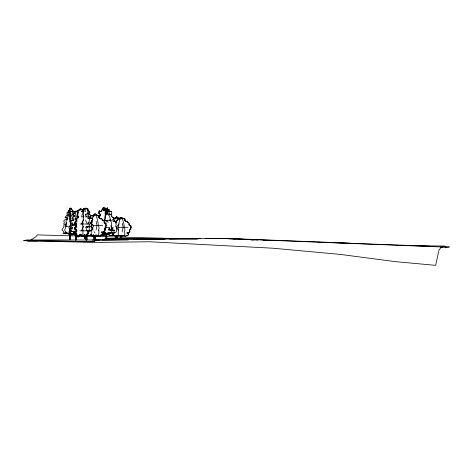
<?xml version="1.0" encoding="UTF-8"?>
<svg xmlns="http://www.w3.org/2000/svg" width="473" height="473" viewBox="0 0 473 473"><rect width="100%" height="100%" fill="white"/><g stroke="black" fill="none" stroke-linecap="round" stroke-linejoin="round"><path stroke-width="0.71" d="M70.453 228.199L70.424 230.103M103.019 233.916L102.363 233.053M105.834 211.768L105.574 215.002L105.172 214.405L105.136 211.744L105.39 211.2L105.834 211.768L105.786 209.178L106.295 212.3L106.662 209.32L105.899 208.977L105.272 209.811L103.753 210.455M94.287 239.758L94.298 235.264L93.867 235.436L93.506 234.596L92.389 235.891L91.792 235.595C90.71 234.502 91.455 230.038 91.165 230.895L90.568 230.41L90.124 231.007L88.741 230.57M106.591 239.557L106.596 238.912M116.169 238.96L116.222 235.211M120.822 239.45C121.189 237.304 120.94 234.36 119.433 235.548C117.286 237.275 118.676 230.889 118.274 230.729C117.872 228.778 118.705 226.715 118.758 225.024C118.942 222.428 119.22 222.109 119.687 219.921C120.166 219.779 120.733 216.687 121.425 217.858M69.655 239.64L69.809 234.454L68.715 234.46L69.017 233.23L68.165 233.23M69.691 239.64L69.785 234.454L69.023 234.46L69.176 233.13L67.391 233.396M85.075 237.233L85.081 238.611M106.644 235.258L106.673 233.343M93.902 239.758L94.05 235.371L92.341 235.282M104.681 230.452L104.255 230.984M70.442 222.168L70.453 225.875M91.431 225.881L91.324 227.43M69.762 219.638L69.862 215.227M86.151 239.977L86.039 235.199L86.127 239.977M93.92 238.209L94.074 235.371L92.235 235.282M115.85 237.635L115.873 236.547L115.838 238.96L117.062 238.96L116.937 235.584L119.013 235.306M120.503 238.126L120.615 235.702L117.812 235.388M85.258 236.411L85.205 238.611L85.258 237.233M106.65 239.557L106.591 233.999L107.814 233.715L107.702 232.722L108.205 233.213C109.618 233.018 109.801 232.775 110.948 232.953M107.803 211.768L108.654 211.2L109.151 211.744L109.133 214.192L108.418 215.002L107.838 213.731L107.891 209.178L107.14 212.17L106.46 211.685L106.573 208.954L107.353 210.355L107.288 207.659L107.868 210.355M69.892 233.928L69.898 233.13L69.791 233.55M70.282 226.993L69.963 233.609L68.839 231.77M103.835 233.845L104.226 233.047L104.308 234.419M85.329 238.611L85.377 237.233L85.347 238.611L84.809 238.611M106.75 239.557L106.65 233.999L108.92 233.774L108.743 233.006M94.281 238.315L94.186 235.808L93.382 235.826L92.921 234.945M116.187 237.275L116.033 238.96M69.939 208.918L69.992 208.108L70.371 220.779M107.259 233.538C106.431 235.128 108.234 235.997 107.572 233.378M103.841 210.857L103.948 209.935C104.894 208.906 105.556 205.306 104.823 210.183M76.218 235.631L76.129 239.977M71.311 209.261L70.306 208.108L69.088 210.58M75.491 239.977C76.265 236.346 74.58 234.744 74.137 232.208L74.391 231.628L75.095 231.474M70.447 227.72L71.317 228.211M67.834 212.679C69.626 211.602 68.573 209.462 70.536 208.321M82.692 235.069L82.379 236.565L81.841 236.76C80.516 236.624 80.895 234.779 79.76 234.738M79.31 209.764C79.831 208.688 79.523 210.562 80.179 210.178L80.209 209.078C81.244 207.677 82.87 211.821 83.372 209.338C84.566 207.925 85.749 208.475 87.056 208.516L88.132 209.178L87.724 210.438L89.09 210.988L89.71 212.188L89.539 213.021L88.073 213.116C88.203 213.926 92.708 215.605 89.527 217.113C89.084 220.3 90.834 217.409 92.235 218.183C93.636 219.135 92.548 220.785 91.508 220.43M85.175 236.051L84.685 236.748L83.189 236.323M118.262 235.394L118.025 235.802L117.676 235.619M122.915 235.885L122.678 236.299L122.105 235.501M64.967 232.432C64.269 235.128 65.44 232.657 66.22 232.994M120.686 239.45C121.537 237.623 120.166 234.46 119.261 236.11C118.28 236.701 118.812 235.075 117.771 235.436M75.361 239.977L75.444 235.158C72.623 234.448 74.74 233.479 73.445 232.208L73.8 231.628L74.468 231.616M86.689 239.977L86.642 234.383L86.979 233.839M102.198 234.927L102.18 235.294L103.398 234.886M92.454 215.93C93.063 215.735 93.873 213.861 94.47 214.121C94.446 217.072 96.072 214.636 96.226 215.984C97.131 219.011 97.692 219.561 97.994 222.878L99.058 228.021C99.59 228.897 97.207 230.794 98.975 230.522C98.597 232.072 99.419 234.111 98.112 235.595L97.314 235.891L96.959 235.193C96.137 235.187 95.883 234.236 95.357 235.436L94.724 235.371L94.807 239.758C94.535 237.984 94.417 235.696 95.593 235.312M85.453 235.607L85.548 235.069M104.894 220.542L106.508 211.963L107.483 213.944M108.542 211.685L108.565 210.692M96.12 229.789L97.042 225.55L96.12 221.305M95.073 236.305L95.333 239.758L93.873 239.758M107.738 211.52C107.625 209.569 110.363 208.422 108.825 210.846L109.009 211.768M122.164 231.959L123.175 227.306L122.306 223.315M123.672 235.796L121.591 236.074L121.685 239.45M116.861 236.009L117.026 238.96M121.52 236.5L121.715 239.45L120.467 239.45L120.639 235.702L118.829 235.341M86.648 234.673C87.671 233.745 88.019 231.285 86.967 230.623M103.965 222.612C105.083 220.199 104.373 217.403 105.337 214.742M105.195 232.71C105.473 233.739 105.562 236.216 104.231 234.738M78.447 235.761C78.737 237.085 77.3 237.499 77.389 236.08M78.015 236.193L76.756 236.222L75.603 232.799C73.912 231.581 77.755 231.457 76.017 230.02L75.497 229.73L75.585 229.109L74.935 228.891L74.929 228.116L75.26 227.294L76.177 226.993C75.899 226.106 75.875 221.683 75.467 223.386L75.077 224.9C73.806 225.296 75.124 222.647 74.74 221.92L75.461 222.038L76.46 221.145L76.106 218.993L77.081 217.935L76.857 216.291L77.879 212.152L77.146 210.792L77.625 210.325L78.518 210.526L79.121 209.427L78.997 210.526L78.157 210.325L77.708 210.792L78.4 212.152L77.436 216.291L77.643 217.935L76.732 218.993L77.069 221.145L76.129 222.038L75.449 221.92C75.822 222.635 74.563 225.272 75.763 224.9L76.129 223.386C76.525 221.689 76.472 226.147 76.797 226.993L75.94 227.294L75.627 228.116L75.633 228.891L76.242 229.109L76.159 229.73L76.644 230.02C78.293 231.433 74.669 231.593 76.259 232.799L77.531 236.382L79.222 235.956L80.647 234.2L81.924 235.383C83.313 234.46 82.562 237.139 83.833 236.731L84.271 235.69C86.79 233.899 83.916 239.232 86.323 235.199L86.305 239.977L86.263 235.199M103.522 231.368L103.38 232.03L102.629 232.32L101.464 231.841M128.709 232.278C128.703 233.491 127.592 232.799 126.953 232.686M105.248 224.799L106.561 220.134L108.234 222.387M65.463 226.26L66.486 222.748M67.302 219.939L67.917 217.834M68.325 216.427L69.963 210.81L71.725 216.427M89.515 212.466L89.35 213.021L88.297 212.98L87.742 213.512L89.042 214.033M106.898 213.548L107.064 213.051L107.17 214.387M82.946 212.223L81.516 216.835L83.656 216.835M104.066 232.444L103.699 233.266M112.923 217.781L112.403 217.296M79.547 235.075L79.08 235.802M113.195 233.106L112.799 234.466L114.218 235.643M99.507 217.941L99.537 217.391L98.656 216.776L98.904 216.12C101.861 216.504 100.666 213.79 99.005 213.063L99.815 212.07L99.608 210.692L100.589 211.555L101.317 211.555L102.079 209.935L103.262 209.628L102.913 208.481L103.563 207.7C105.828 207.706 103.025 209.758 103.841 210.455M107.093 210.166L106.496 211.857L107.519 212.276M79.777 210.178L79.807 209.078L80.233 208.729L81.356 209.303M106.248 225.284L106.147 224.829L105.16 225.042M110.972 214.405L111.037 214.038M98.703 217.941L98.733 217.391L97.952 216.936M128.396 234.91L128.378 234.33L127.515 233.561M81.457 224.031L83.502 219.419M81.457 230.824L83.502 226.212M90.928 226.413C90.721 228.128 91.874 225.928 91.768 225.787C92.578 227.241 90.089 227.342 91.549 225.887M107.773 210.68L108.701 209.22L109.044 209.811M117.28 235.306L116.565 235.584M105.934 209.403L106.265 208.954L107.093 209.752L106.484 211.685L107.052 212.07M95.103 236.045L95.54 235.613L97.119 235.826L97.615 235.312M116.861 235.785L117.682 235.394M121.52 236.275L121.336 235.909L121.259 239.45C120.461 234.507 121.922 235.258 124.092 235.891C125.895 233.627 123.648 231.486 124.902 230.381C124.736 228.518 124.216 226.561 123.991 225.024C123.784 222.026 123.057 221.689 122.401 218.644C120.432 219.779 121.715 215.398 119.166 219.23M66.309 219.75L66.492 219.395M108.902 210.201L108.749 211.768M88.161 232.024L88.688 231.043M82.911 235.773L82.237 236.441L81.859 236.222M77.572 216.959C77.927 216.25 79.523 219.017 78.258 216.191C76.815 214.08 79.789 220.98 77.17 216.35C77.347 214.73 78.542 217.302 77.809 217.361M104.332 230.115L104.716 230.097M130.306 226.2L130.542 225.473L128.839 224.912M71.352 233.822C70.672 234.856 71.364 232.958 70.4 233.461L70.235 239.64M121.939 235.796L121.673 236.057L123.548 235.796M71.175 231.77L69.963 233.609L69.75 229.198M90.976 234.815C89.598 235.146 88.38 236.175 86.695 235.595M104.628 234.809L102.795 235.323L102.109 234.738M88.22 226.851L88.197 226.348M113.502 232.485L113.768 232.97M105.509 226.396L105.225 226.727M130.306 228.169L131.098 226.804L130.359 226.874M104.764 228.382L104.965 229.73L104.752 228.743M82.314 211.892L83.142 210.798M85.767 208.25L87.091 208.67L87.286 210.887C89.421 211.833 86.187 213.341 87.771 214.033C89.137 215.404 87.795 216.953 87.883 218.591C88.469 219.153 88.717 217.137 89.255 218.473C90.248 219.419 90.627 217.29 91.886 218.183M104.249 208.895L103.25 210.183M444.927 246.794L449.35 246.965L446.335 247.326L443.863 246.072L441.948 247.326L441.398 246.965L438.932 250.193L435.663 265.341L395.718 261.675L339.904 254.368L272.608 248.195L149.498 241.744L93.684 242.472L26.387 240.71L95.032 241.591L23.65 240.674L24.998 240.674L26.062 239.977L128.289 239.977M76.348 221.122L72.789 225.479L76.147 225.479M74.125 230.02L75.012 228.932M90.319 223.883L91.821 221.589M118.54 230.079L116.257 227.306L118.995 223.983M86.902 226.301L86.642 226.963L87.062 226.401M129.679 229.718L129.383 230.002M72.866 220.625L72.877 219.194C69.833 217.817 74.172 216.279 74.273 215.558L72.872 215.475L72.7 214.718L73.297 213.619L74.639 213.53L74.959 213.128L74.917 211.514C76.194 211.407 77.028 210.704 78.033 212.123L78.205 212.779M91.868 221.193L91.975 220.235M105.272 210.349L105.639 210.042M113.343 218.154L113.81 217.923L115.193 218.65L116.506 216.835L116.772 217.367M113.384 234.886C111.799 235.128 109.742 236.441 108.447 234.277M85.116 235.223C84.153 231.859 84.011 238.309 83.248 235.66C82.45 233.514 83.266 231.675 82.858 229.73L82.976 222.73L82.651 225.148L82.521 224.338L82.609 221.92L83.177 221.145L83.402 210.792L84.052 209.427L84.265 210.178L84.419 208.729L85.116 210.183L86.074 208.073L86.979 208.924M113.236 234.886C111.782 235.495 109.653 236.139 108.53 233.975M117.889 235.377C116.559 235.388 115.075 236.89 113.833 235.394M90.071 222.369L90.331 222.127C93.956 224.078 90.704 220.903 92.542 220.187L92.513 217.805L92.82 217.941L93.364 215.162L94.015 215.995L94.837 214.033M114.507 218.739C115.873 217.403 116.169 215.995 117.168 218.431C117.812 217.196 118.132 219.389 117.659 219.898C117.156 220.495 115.347 220.826 116.429 221.666L116.175 222.712L115.637 222.907M72.724 231.575L72.31 231.823L71.878 231.279L71.051 231.64L70.43 230.812C67.444 230.629 72.659 228.701 69.561 228.536L68.887 227.88L69.667 225.917C70.424 225.337 73.114 225.107 71.872 223.747L71.565 223.711C69.182 225.704 71.535 222.062 69.868 221.695C68.756 220.536 71.748 219.165 72.133 220.684M78.973 235.773L78.512 235.986M109.08 213.731C110.174 216.628 112.485 213.619 111.616 211.744L110.658 211.2L109.021 211.656M103.149 234.448C102.789 235.85 100.53 234.301 100.613 235.589L99.856 236.068L98.739 235.85M91.514 227.761L92.602 227.389M112.308 230.8C116.317 228.234 113.443 232.893 112.946 229.624M100.518 235.217L101.121 234.886M30.993 239.977L35.93 236.754L37.337 234.915L77.146 235.962M111.87 229.712L112.326 228.382M85.802 235.276L85.134 236.731L84.614 235.341M65.599 224.267L66.297 224.172L65.954 226.786L64.689 229.913L65.026 231.061L65.83 231.303L65.357 233.916L66.332 232.882L66.628 233.148L67.432 232.734L67.929 233.544L68.774 233.23C70.122 234.005 69.572 237.156 69.555 239.64L70.376 239.64L70.306 232.911M105.633 226.206L105.999 225.875M92.489 219.578L92.537 218.845M98.467 216.415L98.408 217.255L99.454 217.899M112.207 230.25L112.74 230.044M92.631 229.63L91.75 229.896L90.881 230.895L90.325 230.41L89.9 231.007L88.605 230.57M91.378 234.697C89.835 235.223 88.481 236.323 86.624 235.371M118.333 235.128C116.772 235.956 114.46 236.766 113.183 234.466L113.479 232.456M91.354 225.834L91.053 225.976M87.712 226.301L86.884 226.869L87.712 226.957M87.789 226.301L86.914 226.869L87.818 226.963M108.82 211.656L110.227 211.2L111.09 211.744M113.774 233.047L111.321 232.911M112.379 233L109.789 233.213M110.848 229.908L109.961 230.097L109.854 230.8L110.729 230.381L109.819 229.653L110.073 229.015M128.969 232.072L129.697 231.9L129.212 231.043M127.71 235.436C126.06 234.963 126.214 236.754 124.63 236.11M115.572 222.789L116.399 222.712L116.642 221.666C115.359 220.513 118.729 220.383 117.842 218.875L118.463 218.414L119.846 219.141L121.638 217.344L122.744 218.449L124.665 218.65L125.256 219.472L124.204 219.608L124.34 220.217L125.138 220.548L125.57 221.494L127.054 221.139L127.237 222.091M85.069 235.276L84.129 235.69L83.875 236.589L83.171 236.713L82.562 235.341L81.19 235.146L80.629 234.212L79.795 234.33M99.182 216.043L100.146 215.452L99.921 214.322L98.136 213.063L99.04 212.07C98.041 210.999 99.206 210.207 99.909 211.555L101.139 211.236L101.571 209.935L102.889 209.628L102.499 208.481L103.226 207.7L103.959 207.718L104.196 208.161M98.697 216.279L99.159 216.622L98.585 215.422L97.249 215.203C96.19 215.452 94.736 212.537 94.352 214.831C93.459 217.651 91.75 214.198 90.798 215.688C91.07 216.8 89.722 217.681 89.172 217.864M68.372 212.347C67.207 212.951 68.875 214.825 67.734 215.41L66.64 217.403L67.284 217.568L67.757 218.763L65.865 220.826L66.303 222.635L65.114 226.26L69.626 226.26M73.084 234.105C73.345 233.195 72.044 234.224 71.861 234.91C72.002 233.307 71.299 234.159 70.459 233.461L70.27 234.105L70.625 233.461L71.494 233.538L71.529 234.129L72.416 233.745L72.629 234.963L73.522 233.703M100.542 218.851L101.464 218.313L101.73 219.017M101.902 219.839L103.238 220.359L103.569 221.027M106.094 208.954L105.006 210.042L103.339 210.355M65.93 232.74C64.293 232.55 62.205 235.252 63.524 231.983C63.82 230.623 61.797 231.037 62.081 229.488L63.879 226.898L63.719 225.917L64.411 224.557L64.423 224.172L63.565 224.072L64.429 222.635L63.701 220.997L65.493 219.194L66.545 218.969L65.913 217.568L65.463 217.799L64.943 217.403L66.598 215.41C68.106 215.215 66.297 213.205 67.136 212.679C68.159 212.424 68.289 211.407 68.396 210.615C68.739 211.951 70.672 205.081 71.807 209.486C73.203 210.651 74.06 211.679 73.463 213.601M96.054 235.85L96.628 235.956L96.723 235.335M67.946 233.508L66.882 233.544L66.321 232.852M128.922 224.705L128.845 223.711M79.423 235.359L80.416 235.318M119.433 235.4L118.599 235.388M75.444 228.146C74.036 228.613 74.651 226.78 75.449 227.874M113.041 221.234L114.129 221.098L114.602 221.47M74.432 228.146L75.384 228.057L74.498 227.501M79.499 235.329L79.872 235.318M37.787 240.763L27.464 240.899A1982.047 61.153 -90 0 0 28.528 240.899L37.367 240.781M92.336 240.048L220.607 238.368L441.398 246.965M94.807 240.048L99.963 239.977M102.434 239.977L128.236 239.64M133.392 239.575L165.095 239.155M169.517 239.102L200.481 238.694M205.637 238.629L225.544 238.368L351.12 243.205M85.081 216.835L88.546 216.835M74.592 218.94L76.744 218.94M102.777 220.542L111.817 220.542M80.002 224.031L82.917 224.031M84.371 224.031L89.48 224.031M92.625 225.55L102.73 225.55M116.257 227.306L127.964 227.306M105.857 227.466L109.949 227.466M113.372 227.466L111.995 227.466L110.741 225.775M80.002 230.824L90.213 230.824M72.789 231.658L76.147 231.658M106.07 239.557L106.78 239.557L106.667 233.999L108.666 233.774L108.512 233.006M164.734 239.137L104.9 238.368L164.61 239.149M396.534 245.446L444.413 246.072M79.358 236.021L80.83 236.057M85.252 236.175L197.306 239.107M318.205 242.277L323.366 242.413M330.739 242.608L429.46 246.185M440.458 247.178L446.335 247.326M220.607 238.368L225.751 238.629M227.217 238.705L235.294 239.119M238.966 239.308L244.109 239.575M250.72 239.912L253.652 240.065M225.544 238.368L248.396 239.563M250.607 239.681L257.98 240.065M263.142 240.337L266.825 240.526M104.941 227.82L106.242 227.82L106.248 227.424C104.45 227.105 108.536 224.462 105.982 225.047L105.39 224.71L106.212 223.404L104.373 223.085C104.22 222.369 104.604 221.376 103.664 220.359L102.812 219.91C101.547 219.774 102.416 217.468 100.838 218.851L99.803 218.573L99.572 217.639L98.597 217.255L98.425 216.539L99.478 216.386L98.786 215.422L96.634 215.185L95.209 213.891M129.927 229.245L130.696 229.103L130.217 228.766M111.492 230.067L111.93 229.878L111.25 228.985M81.545 211.549L82 211.697M92.466 235.85C91.313 236.541 91.933 234.638 90.721 235.063M127.485 222.458L128.833 222.872C129.637 223.741 129.306 224.586 129.436 225.201L131.009 225.473L130.312 226.591L130.814 226.874C133.025 226.407 129.295 228.725 131.169 229.103C129.697 229.127 129.235 230.818 130.122 231.9C128.881 231.539 129.028 233.91 127.858 232.751C125.552 232.834 129.342 233.887 128.757 234.91C127.03 235.371 126.433 236.269 124.807 236.11L124.145 235.501M76.756 235.702L76.1 235.631L76.035 239.977M71.204 208.877L71.352 209.486C73.197 210.846 72.257 212.69 73.084 214.783M112.775 219.425L113.36 219.194L113.674 217.935L115.134 218.65L116.76 216.835L118.084 217.952L120.006 218.159L120.367 218.739M74.03 231.498L73.333 231.823L73.031 231.279L72.629 231.717L71.293 230.487L72.192 228.95L71.388 228.536C68.839 226.325 74.604 225.266 72.807 223.711C71.606 225.331 71.967 223.345 72.18 222.375C71.393 222.079 71.051 220.383 72.239 220.134C73.067 219.951 74.131 221.713 73.735 219.194C72.174 218.307 73.404 216.368 74.657 216.096C74.444 215.522 72.694 214.34 74.604 213.128L74.214 211.975L74.551 211.514C75.875 211.874 76.738 210.455 77.85 211.543M95.103 213.891L94.346 214.831C93.536 217.432 91.721 214.559 90.976 215.688C91.118 216.64 89.935 218.059 89.226 217.757M121.49 217.344L119.787 219.141L118.339 218.414L118.067 219.419M104.882 232.935C107.383 233.254 105.367 237.671 106.212 239.557L105.875 232.988L105.047 232.935M111.066 214.742L111.758 215.038C111.545 216.262 112.503 217.61 113.745 217.55L113.112 219.667A1.117 1.082 -90 0 0 112.923 220.572C113.52 221.973 116.104 220.164 115.601 222.416C116.074 223.262 116.577 225.219 115.548 226.212L116.37 227.389C116.175 228.577 116.6 229.18 116.754 230.392C116.937 231.267 115.79 232.29 115.436 232.55A1.194 1.153 -90 0 0 114.312 232.485L114.614 233.047L112.852 232.751M66.492 217.663L66.185 217.403M127.964 222.706L128.467 222.872M80.434 235.802C79.086 234.921 79.724 237.44 78.494 237.026L78.045 236.08M92.395 218.739L91.987 218.473M114.046 231.055L112.899 230.552M105.662 232.935L106.141 232.988L106.236 235.258M113.81 234.998L113.118 234.945M114.371 231.055L112.657 230.599L113.792 230.54M104.107 229.919L104.533 230.097M108.867 214.742C109.08 216.776 110.818 217.45 109.925 219.667A1.117 0.562 -90 0 0 109.831 220.572C111.729 221.21 111.746 224.096 111.185 226.212L111.598 226.963L111.841 231.12L111.125 232.55A1.194 0.597 -90 0 0 110.546 232.485L110.712 233.142L109.452 233.213L108.938 232.698M99.555 218.573L100.3 218.774M87.523 230.623L88.563 230.789L88.936 231.427L88.268 232.024L88.788 233.567L86.825 234.673L86.902 239.977L86.849 234.673L88.646 233.567L88.185 232.184M89.196 214.34C90.574 214.677 90.863 216.628 89.344 217.113C89.799 219.407 88.847 220.595 89.155 222.712C85.974 221.222 91.579 225.763 89.568 227.389C87.96 227.868 90.544 229.281 89.261 229.825C88.54 231.078 88.552 230.836 87.546 230.57M111.362 216.108L111.628 216.51M104.19 223.061L105.662 223.404M106.259 208.954L107.034 209.752M91.999 228.766L92.761 229.304M73.161 215.02L73.64 215.067L73.983 216.474M126.983 233.29L127.326 233.532M101.494 232.55L102.623 233.355M81.663 209.728L82.929 210.059L83.786 208.782L85.518 208.09L86.328 208.759L87.7 208.67L88.031 209.178L87.647 210.438L88.948 211.076M127.805 222.458L127.349 221.139L125.788 221.494L125.339 220.548L124.505 220.217C123.885 218.993 125.806 219.827 124.647 219.088M71.056 208.877L70.713 208.469M102.943 233.603L103.25 233.969M98.177 235.134L98.946 235.85L100.116 236.068L100.915 235.589C100.855 234.289 103.173 235.861 103.575 234.448L103.552 233.763L101.559 232.225L102.517 231.918C103.889 233.272 103.717 230.505 105.172 230.925C104.367 229.884 104.699 229.062 104.994 227.974L105.698 227.82L105.704 227.424M71.228 227.342C70.595 226.502 70.388 228.205 70.471 226.786M91.431 229.677L91.52 230.688L92.087 229.896C95.215 229.677 89.746 227.596 92.998 227.389C96.22 224.645 89.078 224.226 90.579 222.127L91.62 222.996L91.75 222.209M106.431 239.557C106.443 237.269 106.809 232.367 105.248 233.142C104.894 232.497 104.261 233.455 104.427 232.539A1.194 0.307 -90 0 0 104.113 232.55L103.824 231.415M82.615 235.767L82.976 236.157M104.71 232.48L104.314 232.444C104.249 233.987 105.479 236.553 102.564 234.738M86.323 226.431L87.298 227.531M93.979 231.664L94.89 232.775M121.608 217.344L122.826 218.449L124.57 218.863M86.051 213.542L87.298 215.185M90.148 223.321L92.678 224.864M83.963 209.113C82.456 208.481 83.567 210.136 82.74 210.29M91.543 227.897L91.762 228.217M89.066 211.342L89.515 212.188M104.71 234.377L103.741 233.804M110.091 219.224L110.747 220.542M85.329 214.198L86.506 216.835M85.542 220.075L87.292 224.031M85.542 226.869L87.292 230.824M119.917 218.372L118.173 217.952L116.76 216.835L115.962 218.615L115.377 217.935L114.649 220.193L114.762 221.482M106.218 214.535L106.218 213.051L106.301 213.548M104.799 230.25L104.663 230.546M82.337 211.662L82.042 210.792M95.298 239.758L94.943 237.789L95.185 235.808L96.965 235.826L97.473 235.312M91.762 224.433L91.821 221.624M70.27 239.64L70.016 233.455L69.992 239.64M74.367 232.456L74.456 232.87M73.321 233.851L73.776 234.058L74.172 232.426M71.671 233.946L71.725 234.963L72.05 233.987M84.815 237.511L84.892 238.611L84.697 236.411M116.559 238.563L116.6 238.96L116.535 235.211M70.424 230.522L70.311 233.236L70.306 232.929M106.283 238.12L106.336 239.557M84.909 236.411L85.01 238.611M109.168 232.958C108.678 234.23 108.364 237.097 107.874 233.219M69.963 210.81L70.3 225.526M69.945 234.454L69.945 236.175M75.81 210.97L75.81 221.991M75.81 222.493L75.81 223.498M75.81 224.965L75.81 227.519M75.81 228.672L75.81 231.717M75.81 232.397L75.81 239.977M70.394 232.698C70.406 233.899 70.258 231.646 70.394 232.698M105.621 229.529C104.71 231.664 105.343 226.981 105.621 229.529M85.359 214.837C85.773 215.658 85.442 213.063 85.359 214.837M70.122 211.413L70.146 211.768L70.122 211.413M70.051 211.549L70.057 211.508M85.199 211.053L85.016 211.52L85.199 211.053M109.157 229.198C108.737 231.865 107.649 227.543 109.157 229.198M72.724 227.951C71.855 229.015 72.209 225.651 72.724 227.951M86.683 226.768C87.505 227.661 87.416 225.361 86.683 226.768M83.425 216.031C83.863 220.371 83.822 215.327 83.425 216.031M82.852 211.053C81.965 212.424 81.776 210.201 82.852 211.053M82.615 211.053C81.663 212.43 81.486 210.189 82.615 211.053M109.547 228.471C109.015 231.202 110.392 228.104 109.547 228.471M88.741 226.177C88.486 228.69 89.521 224.841 88.741 226.177M71.819 211.413L72.203 211.727L71.819 211.413M112.385 228.471C111.386 231.327 113.999 227.951 112.385 228.471M71.009 211.549L71.198 211.792L71.045 211.49M72.428 211.413L73.008 211.573L72.428 211.413"/></g></svg>
